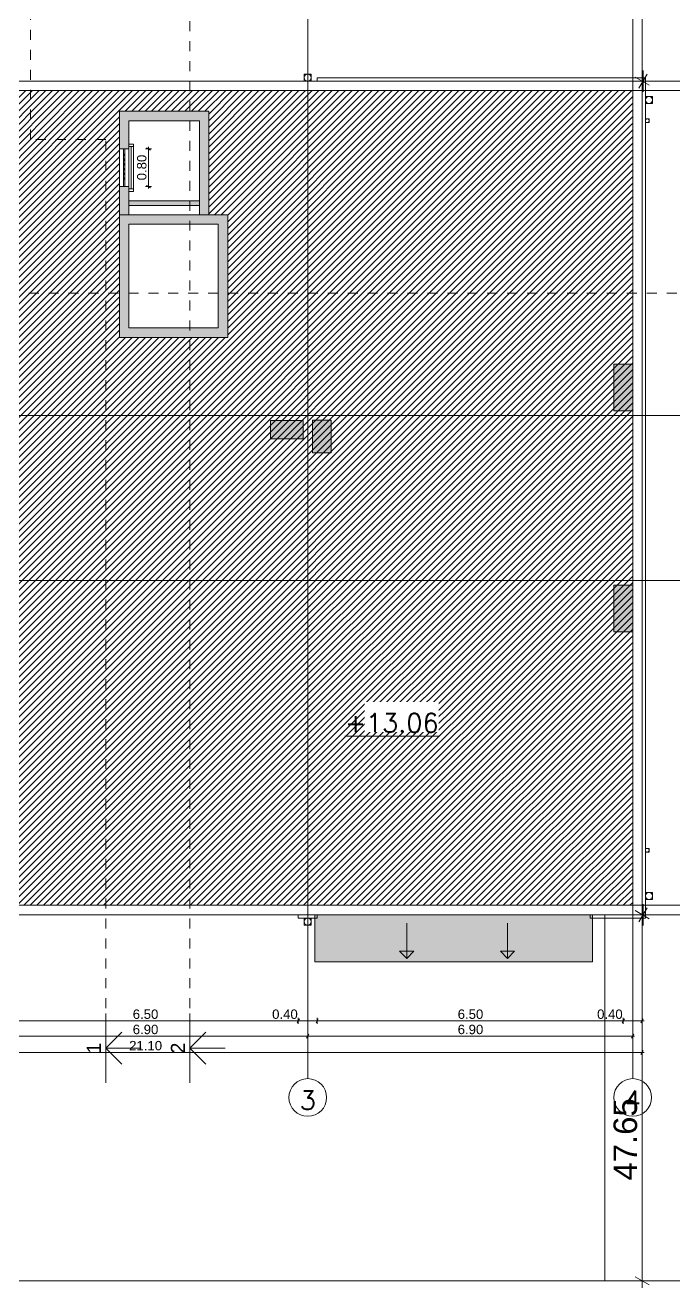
# Model space of a CAD drawing. Header units: millimetres. Extents: x 476571643 to 477489869, y 4620928210 to 4621294454.
# Drawn here: x 477224703 to 477238473, y 4621206297 to 4621233104 of the extents above; entities that cross this region are included whole.
import ezdxf

# ---------------------------------------------------------------- set-up
doc = ezdxf.new("R2010")
doc.units = ezdxf.units.MM
doc.header["$MEASUREMENT"] = 0
doc.set_wipeout_variables(frame=1)
doc.linetypes.add('Dashed', pattern=[423.333333, 211.666667, -211.666667])
doc.linetypes.add('Wipeout_Contour', pattern=[1000, 0, -1000])
for name, color, linetype, lineweight in [('0_Pen_No__42_Pen_No__250_Pen_No__5', 5, 'Continuous', 0), ('0_Pen_No__7_Pen_No__250', 7, 'Continuous', 0), ('0_Pen_No__7_Pen_No__4', 7, 'Continuous', 0), ('2D Drafting - General_Pen_No__1_Pen_No__7', 7, 'Continuous', 0), ('2D Drafting - General_Pen_No__250_Pen_No__152', 152, 'Continuous', 0), ('2D Drafting - General_Pen_No__250_Pen_No__7_Pen_No__7', 7, 'Continuous', 0), ('Annotation - Text_Pen_No__7_Pen_No__5', 5, 'Continuous', 0), ('Drawing & Figure_Pen_No__7', 7, 'Continuous', 0), ('G-Anno-Nplt_Pen_No__4', 7, 'Continuous', 0), ('G-Anno-Nplt_Pen_No__8', 8, 'Continuous', 0), ('gegmebi_Pen_No__7_Pen_No__7', 7, 'Continuous', 0), ('New_._Pen_No__1', 1, 'Continuous', 0), ('New_2D Drafting - General_Pen_No__250_Pen_No__250', 7, 'Continuous', 0), ('New_2D Drafting - General_Pen_No__250_Pen_No__7', 7, 'Continuous', 0), ('New_2D Drafting - General_Pen_No__30_Pen_No__9_Pen_No__9_Pen_No__7', 7, 'Continuous', 0), ('New_reg_nak_Pen_No__7', 7, 'Continuous', 0), ('New_shenobebi_Pen_No__1', 1, 'Continuous', 0), ('New_shenobebi_Pen_No__7', 7, 'Continuous', 0), ('New_Structural - Bearing_Pen_No__1', 1, 'Continuous', 0), ('zoma_Pen_No__1', 1, 'Continuous', 0), ('zoma_Pen_No__142', 142, 'Continuous', 0), ('zoma_Pen_No__1_Pen_No__1', 1, 'Continuous', 0), ('zoma_Pen_No__5_Pen_No__5', 5, 'Continuous', 0)]:
    doc.layers.add(name, color=color, linetype=linetype, lineweight=lineweight)
doc.layers.add('0_Pen_No__7_Pen_No__252', color=7, linetype='Continuous', lineweight=0, true_color=0x666666)
doc.layers.add('zoma', color=7, linetype='Continuous')
doc.styles.add('GENERATED_STYLE_1', font='arial.ttf')
doc.styles.add('GENERATED_STYLE_2', font='arial.ttf')
doc.linetypes.add('Break', pattern='A,0,[1,a-5 saxl бѓ’бѓђбѓ¦бѓ”бѓ‘бѓ”бѓ‘бѓ\x98_1.Shx,S=15.679026,R=0,X=0,Y=0],-1975.557214,0', length=1975.557214)
doc.dimstyles.new('GENERATED_STYLE__11', dxfattribs={"dimtxt": 500, "dimasz": 228, "dimexe": 0.18, "dimexo": 3, "dimgap": 0.09, "dimtad": 1, "dimlfac": 0.001, "dimzin": 0, "dimdsep": 46, "dimtxsty": 'GENERATED_STYLE_2', "dimblk": 'ARROWHEAD_2', "dimblk1": 'ARROWHEAD_2', "dimblk2": 'ARROWHEAD_2', "dimcen": 0.09, "dimclrd": 1, "dimclre": 1, "dimclrt": 1, "dimadec": 0, "dimazin": 0, "dimtfac": 1, "dimtdec": 4, "dimtmove": 2, "dimatfit": 3, "dimfxl": 1, "dimtolj": 1, "dimtzin": 0, "dimarcsym": 0})
doc.dimstyles.new('GENERATED_STYLE__12', dxfattribs={"dimtxt": 500, "dimasz": 228, "dimexe": 0.18, "dimexo": 3, "dimgap": 0.09, "dimtad": 1, "dimtih": 1, "dimtoh": 1, "dimlfac": 0.001, "dimzin": 0, "dimdsep": 46, "dimtxsty": 'GENERATED_STYLE_2', "dimblk": 'ARROWHEAD_2', "dimblk1": 'ARROWHEAD_2', "dimblk2": 'ARROWHEAD_2', "dimcen": 0.09, "dimclrd": 1, "dimclre": 1, "dimclrt": 1, "dimadec": 0, "dimazin": 0, "dimtfac": 1, "dimtdec": 4, "dimtmove": 2, "dimatfit": 3, "dimfxl": 1, "dimtolj": 1, "dimtzin": 0, "dimarcsym": 0})
doc.dimstyles.new('GENERATED_STYLE__13', dxfattribs={"dimtxt": 500, "dimasz": 228, "dimexe": 0.18, "dimexo": 3, "dimgap": 0.09, "dimtad": 1, "dimlfac": 0.001, "dimzin": 0, "dimdsep": 46, "dimtxsty": 'GENERATED_STYLE_2', "dimblk": 'ARROWHEAD_2', "dimblk1": 'ARROWHEAD_2', "dimblk2": 'ARROWHEAD_2', "dimcen": 0.09, "dimclrd": 1, "dimclre": 1, "dimclrt": 1, "dimadec": 0, "dimazin": 0, "dimtfac": 1, "dimtdec": 4, "dimtmove": 0, "dimatfit": 3, "dimfxl": 1, "dimtolj": 1, "dimtzin": 0, "dimarcsym": 0})
doc.dimstyles.new('GENERATED_STYLE__3', dxfattribs={"dimtxt": 200, "dimasz": 64.421331, "dimexe": 0.18, "dimexo": 3, "dimgap": 0.09, "dimtad": 1, "dimtih": 1, "dimtoh": 1, "dimlfac": 0.001, "dimzin": 0, "dimdsep": 46, "dimtxsty": 'GENERATED_STYLE_2', "dimblk": 'ARROWHEAD_2', "dimblk1": 'ARROWHEAD_2', "dimblk2": 'ARROWHEAD_2', "dimcen": 0.09, "dimclrd": 142, "dimclre": 142, "dimclrt": 142, "dimadec": 0, "dimazin": 0, "dimtfac": 1, "dimtdec": 4, "dimtmove": 0, "dimatfit": 3, "dimfxl": 1, "dimtolj": 1, "dimtzin": 0, "dimarcsym": 0})
doc.dimstyles.new('GENERATED_STYLE__7', dxfattribs={"dimtxt": 200, "dimasz": 64.421331, "dimexe": 0.18, "dimexo": 3, "dimgap": 0.09, "dimtad": 1, "dimlfac": 0.001, "dimzin": 0, "dimdsep": 46, "dimtxsty": 'GENERATED_STYLE_2', "dimblk": 'ARROWHEAD_2', "dimblk1": 'ARROWHEAD_2', "dimblk2": 'ARROWHEAD_2', "dimcen": 0.09, "dimclrd": 142, "dimclre": 142, "dimclrt": 142, "dimadec": 0, "dimazin": 0, "dimtfac": 1, "dimtdec": 4, "dimtmove": 0, "dimatfit": 3, "dimfxl": 1, "dimtolj": 1, "dimtzin": 0, "dimarcsym": 0})

# ---------------------------------------------------------------- blocks, each defined once
blk = doc.blocks.new('*D1411', base_point=(476844527, 4621385791))
at = {"layer": 'zoma_Pen_No__1', "color": 1, "linetype": 'Continuous', "lineweight": 0, "transparency": 16777216}
for p, q in [((477238026, 4621214217), (477237576, 4621214217)), ((477237951, 4621214131), (477237651, 4621214304)), ((477237801, 4621214217), (477237801, 4621214364)), ((477237801, 4621206444), (477237801, 4621214217)), ((477238026, 4621206444), (477237576, 4621206444)), ((477237651, 4621206530), (477237951, 4621206357)), ((477237801, 4621206297), (477237801, 4621206444))]:
    blk.add_line(p, q, dxfattribs=at)
at = {"layer": 'zoma_Pen_No__1', "color": 1, "lineweight": 0, "transparency": 16777216, "insert": (477237701, 4621208573), "char_height": 500, "attachment_point": 7, "rotation": 90, "style": 'GENERATED_STYLE_2'}
blk.add_mtext('\\A1;{\\pql;\\fArial CYR|b0|i0|c204|p34;47.65}', dxfattribs=at)
blk = doc.blocks.new('ARROWHEAD_2')
at = {"color": 0, "linetype": 'Continuous', "lineweight": 0}
for p, q in [((0, 0), (-1, 0)), ((-0.38, -0.66), (0.38, 0.66))]:
    blk.add_line(p, q, dxfattribs=at)
blk = doc.blocks.new('*D1415', base_point=(476844527, 4621385791))
at = {"layer": 'zoma_Pen_No__1', "color": 1, "linetype": 'Continuous', "lineweight": 0, "transparency": 16777216}
for p, q in [((477238026, 4621244713), (477237576, 4621244713)), ((477237951, 4621244626), (477237651, 4621244800)), ((477237801, 4621244713), (477237801, 4621244860)), ((477237801, 4621231917), (477237801, 4621244713)), ((477238026, 4621231917), (477237576, 4621231917)), ((477237651, 4621232004), (477237951, 4621231831)), ((477237801, 4621231771), (477237801, 4621231917))]:
    blk.add_line(p, q, dxfattribs=at)
at = {"layer": 'zoma_Pen_No__1', "color": 1, "lineweight": 0, "transparency": 16777216, "insert": (477237701, 4621237460), "char_height": 500, "attachment_point": 7, "rotation": 90, "style": 'GENERATED_STYLE_2'}
blk.add_mtext('\\A1;{\\pql;\\fArial CYR|b0|i0|c204|p34;12.79}', dxfattribs=at)
blk = doc.blocks.new('*D1430', base_point=(476844527, 4621385791))
at = {"layer": 'zoma_Pen_No__142', "color": 142, "linetype": 'Continuous', "lineweight": 0, "transparency": 16777216}
for p, q in [((477240445, 4621231917), (477240317, 4621231917)), ((477240423, 4621231893), (477240339, 4621231942)), ((477240381, 4621214217), (477240381, 4621231917)), ((477240445, 4621214217), (477240317, 4621214217)), ((477240339, 4621214242), (477240423, 4621214193)), ((477240381, 4621214176), (477240381, 4621214217))]:
    blk.add_line(p, q, dxfattribs=at)
at = {"layer": 'zoma_Pen_No__142', "color": 142, "lineweight": 0, "transparency": 16777216, "insert": (477240341, 4621222725), "char_height": 200, "attachment_point": 7, "rotation": 90, "style": 'GENERATED_STYLE_2'}
blk.add_mtext('\\A1;{\\pql;\\fArial CYR|b0|i0|c204|p34;17.70}', dxfattribs=at)
blk = doc.blocks.new('*D1431', base_point=(476844527, 4621385791))
at = {"layer": 'zoma_Pen_No__142', "color": 142, "linetype": 'Continuous', "lineweight": 0, "transparency": 16777216}
for p, q in [((477240445, 4621231917), (477240317, 4621231917)), ((477240423, 4621231893), (477240339, 4621231942)), ((477240381, 4621231917), (477240381, 4621231959))]:
    blk.add_line(p, q, dxfattribs=at)
blk = doc.blocks.new('*D1435', base_point=(476844527, 4621385791))
at = {"layer": 'zoma_Pen_No__142', "color": 142, "linetype": 'Continuous', "lineweight": 0, "transparency": 16777216}
for p, q in [((477224026, 4621234178), (477223977, 4621234094)), ((477224001, 4621234072), (477224001, 4621234199)), ((477224001, 4621234136), (477230501, 4621234136)), ((477230526, 4621234178), (477230477, 4621234094)), ((477230501, 4621234072), (477230501, 4621234199))]:
    blk.add_line(p, q, dxfattribs=at)
at = {"layer": 'zoma_Pen_No__142', "color": 142, "lineweight": 0, "transparency": 16777216, "char_height": 200, "attachment_point": 7, "style": 'GENERATED_STYLE_2'}
for s, insert in [('\\A1;{\\pql;\\fArial CYR|b0|i0|c204|p34;6.50}', (477226985, 4621234176)), ('\\A1;{\\pql;\\fArial CYR|b0|i0|c204|p34;0.40}', (477229945, 4621234176))]:
    blk.add_mtext(s, dxfattribs=dict(at, insert=insert))
blk = doc.blocks.new('*D1436', base_point=(476844527, 4621385791))
at = {"layer": 'zoma_Pen_No__142', "color": 142, "linetype": 'Continuous', "lineweight": 0, "transparency": 16777216}
for p, q in [((477230526, 4621234178), (477230477, 4621234094)), ((477230501, 4621234072), (477230501, 4621234199)), ((477230501, 4621234136), (477230901, 4621234136)), ((477230926, 4621234178), (477230877, 4621234094)), ((477230901, 4621234072), (477230901, 4621234199))]:
    blk.add_line(p, q, dxfattribs=at)
blk = doc.blocks.new('*D1437', base_point=(476844527, 4621385791))
at = {"layer": 'zoma_Pen_No__142', "color": 142, "linetype": 'Continuous', "lineweight": 0, "transparency": 16777216}
for p, q in [((477230926, 4621234178), (477230877, 4621234094)), ((477230901, 4621234072), (477230901, 4621234199)), ((477230901, 4621234136), (477237401, 4621234136)), ((477237426, 4621234178), (477237377, 4621234094)), ((477237401, 4621234072), (477237401, 4621234199))]:
    blk.add_line(p, q, dxfattribs=at)
at = {"layer": 'zoma_Pen_No__142', "color": 142, "lineweight": 0, "transparency": 16777216, "char_height": 200, "attachment_point": 7, "style": 'GENERATED_STYLE_2'}
for s, insert in [('\\A1;{\\pql;\\fArial CYR|b0|i0|c204|p34;6.50}', (477233885, 4621234176)), ('\\A1;{\\pql;\\fArial CYR|b0|i0|c204|p34;0.40}', (477236845, 4621234176))]:
    blk.add_mtext(s, dxfattribs=dict(at, insert=insert))
blk = doc.blocks.new('*D1438', base_point=(476844527, 4621385791))
at = {"layer": 'zoma_Pen_No__142', "color": 142, "linetype": 'Continuous', "lineweight": 0, "transparency": 16777216}
for p, q in [((477237426, 4621234178), (477237377, 4621234094)), ((477237401, 4621234072), (477237401, 4621234199)), ((477237401, 4621234136), (477237801, 4621234136)), ((477237777, 4621234094), (477237826, 4621234178)), ((477237801, 4621234072), (477237801, 4621234199)), ((477237801, 4621234136), (477237843, 4621234136))]:
    blk.add_line(p, q, dxfattribs=at)
blk = doc.blocks.new('*D1442', base_point=(476844527, 4621385791))
at = {"layer": 'zoma_Pen_No__142', "color": 142, "linetype": 'Continuous', "lineweight": 0, "transparency": 16777216}
for p, q in [((477216660, 4621234884), (477216701, 4621234884)), ((477216726, 4621234926), (477216677, 4621234841)), ((477216701, 4621234820), (477216701, 4621234947)), ((477216701, 4621234884), (477237801, 4621234884)), ((477237777, 4621234841), (477237826, 4621234926)), ((477237801, 4621234820), (477237801, 4621234947)), ((477237801, 4621234884), (477237843, 4621234884))]:
    blk.add_line(p, q, dxfattribs=at)
at = {"layer": 'zoma_Pen_No__142', "color": 142, "lineweight": 0, "transparency": 16777216, "insert": (477226909, 4621234924), "char_height": 200, "attachment_point": 7, "style": 'GENERATED_STYLE_2'}
blk.add_mtext('\\A1;{\\pql;\\fArial CYR|b0|i0|c204|p34;21.10}', dxfattribs=at)
blk = doc.blocks.new('*D1446', base_point=(476844527, 4621385791))
at = {"layer": 'zoma_Pen_No__142', "color": 142, "linetype": 'Continuous', "lineweight": 0, "transparency": 16777216}
for p, q in [((477224026, 4621212006), (477223977, 4621211921)), ((477224001, 4621211900), (477224001, 4621212027)), ((477230526, 4621212006), (477230477, 4621211921)), ((477230501, 4621211900), (477230501, 4621212027)), ((477224001, 4621211963), (477230501, 4621211963))]:
    blk.add_line(p, q, dxfattribs=at)
at = {"layer": 'zoma_Pen_No__142', "color": 142, "lineweight": 0, "transparency": 16777216, "char_height": 200, "attachment_point": 7, "style": 'GENERATED_STYLE_2'}
for s, insert in [('\\A1;{\\pql;\\fArial CYR|b0|i0|c204|p34;6.50}', (477226985, 4621212003)), ('\\A1;{\\pql;\\fArial CYR|b0|i0|c204|p34;0.40}', (477229945, 4621212003))]:
    blk.add_mtext(s, dxfattribs=dict(at, insert=insert))
blk = doc.blocks.new('*D1447', base_point=(476844527, 4621385791))
at = {"layer": 'zoma_Pen_No__142', "color": 142, "linetype": 'Continuous', "lineweight": 0, "transparency": 16777216}
for p, q in [((477230526, 4621212006), (477230477, 4621211921)), ((477230501, 4621211900), (477230501, 4621212027)), ((477230926, 4621212006), (477230877, 4621211921)), ((477230901, 4621211900), (477230901, 4621212027)), ((477230501, 4621211963), (477230901, 4621211963))]:
    blk.add_line(p, q, dxfattribs=at)
blk = doc.blocks.new('*D1448', base_point=(476844527, 4621385791))
at = {"layer": 'zoma_Pen_No__142', "color": 142, "linetype": 'Continuous', "lineweight": 0, "transparency": 16777216}
for p, q in [((477230926, 4621212006), (477230877, 4621211921)), ((477230901, 4621211900), (477230901, 4621212027)), ((477237426, 4621212006), (477237377, 4621211921)), ((477237401, 4621211900), (477237401, 4621212027)), ((477230901, 4621211963), (477237401, 4621211963))]:
    blk.add_line(p, q, dxfattribs=at)
at = {"layer": 'zoma_Pen_No__142', "color": 142, "lineweight": 0, "transparency": 16777216, "char_height": 200, "attachment_point": 7, "style": 'GENERATED_STYLE_2'}
for s, insert in [('\\A1;{\\pql;\\fArial CYR|b0|i0|c204|p34;6.50}', (477233885, 4621212003)), ('\\A1;{\\pql;\\fArial CYR|b0|i0|c204|p34;0.40}', (477236845, 4621212003))]:
    blk.add_mtext(s, dxfattribs=dict(at, insert=insert))
blk = doc.blocks.new('*D1449', base_point=(476844527, 4621385791))
at = {"layer": 'zoma_Pen_No__142', "color": 142, "linetype": 'Continuous', "lineweight": 0, "transparency": 16777216}
for p, q in [((477237426, 4621212006), (477237377, 4621211921)), ((477237401, 4621211900), (477237401, 4621212027)), ((477237777, 4621211921), (477237826, 4621212006)), ((477237801, 4621211900), (477237801, 4621212027)), ((477237401, 4621211963), (477237801, 4621211963)), ((477237801, 4621211963), (477237843, 4621211963))]:
    blk.add_line(p, q, dxfattribs=at)
blk = doc.blocks.new('*D1451', base_point=(476844527, 4621385791))
at = {"layer": 'zoma_Pen_No__142', "color": 142, "linetype": 'Continuous', "lineweight": 0, "transparency": 16777216}
for p, q in [((477223826, 4621211681), (477223777, 4621211596)), ((477223801, 4621211575), (477223801, 4621211702)), ((477223801, 4621211639), (477230701, 4621211639)), ((477230726, 4621211681), (477230677, 4621211596)), ((477230701, 4621211575), (477230701, 4621211702))]:
    blk.add_line(p, q, dxfattribs=at)
at = {"layer": 'zoma_Pen_No__142', "color": 142, "lineweight": 0, "transparency": 16777216, "insert": (477226985, 4621211679), "char_height": 200, "attachment_point": 7, "style": 'GENERATED_STYLE_2'}
blk.add_mtext('\\A1;{\\pql;\\fArial CYR|b0|i0|c204|p34;6.90}', dxfattribs=at)
blk = doc.blocks.new('*D1452', base_point=(476844527, 4621385791))
at = {"layer": 'zoma_Pen_No__142', "color": 142, "linetype": 'Continuous', "lineweight": 0, "transparency": 16777216}
for p, q in [((477230726, 4621211681), (477230677, 4621211596)), ((477230701, 4621211575), (477230701, 4621211702)), ((477230701, 4621211639), (477237601, 4621211639)), ((477237577, 4621211596), (477237626, 4621211681)), ((477237601, 4621211575), (477237601, 4621211702)), ((477237601, 4621211639), (477237643, 4621211639))]:
    blk.add_line(p, q, dxfattribs=at)
at = {"layer": 'zoma_Pen_No__142', "color": 142, "lineweight": 0, "transparency": 16777216, "insert": (477233885, 4621211679), "char_height": 200, "attachment_point": 7, "style": 'GENERATED_STYLE_2'}
blk.add_mtext('\\A1;{\\pql;\\fArial CYR|b0|i0|c204|p34;6.90}', dxfattribs=at)
blk = doc.blocks.new('*D1453', base_point=(476844527, 4621385791))
at = {"layer": 'zoma_Pen_No__142', "color": 142, "linetype": 'Continuous', "lineweight": 0, "transparency": 16777216}
for p, q in [((477216660, 4621211295), (477216701, 4621211295)), ((477216726, 4621211337), (477216677, 4621211252)), ((477216701, 4621211231), (477216701, 4621211358)), ((477216701, 4621211295), (477237801, 4621211295)), ((477237777, 4621211252), (477237826, 4621211337)), ((477237801, 4621211231), (477237801, 4621211358)), ((477237801, 4621211295), (477237843, 4621211295))]:
    blk.add_line(p, q, dxfattribs=at)
at = {"layer": 'zoma_Pen_No__142', "color": 142, "lineweight": 0, "transparency": 16777216, "insert": (477226909, 4621211335), "char_height": 200, "attachment_point": 7, "style": 'GENERATED_STYLE_2'}
blk.add_mtext('\\A1;{\\pql;\\fArial CYR|b0|i0|c204|p34;21.10}', dxfattribs=at)
blk = doc.blocks.new('*D1454', base_point=(476844527, 4621385791))
at = {"layer": 'zoma_Pen_No__142', "color": 142, "linetype": 'Continuous', "lineweight": 0, "transparency": 16777216}
for p, q in [((477227361, 4621230453), (477227276, 4621230502)), ((477227318, 4621230477), (477227318, 4621230519)), ((477227382, 4621230477), (477227255, 4621230477)), ((477227318, 4621229677), (477227318, 4621230477)), ((477227276, 4621229702), (477227361, 4621229653)), ((477227382, 4621229677), (477227255, 4621229677)), ((477227318, 4621229636), (477227318, 4621229677))]:
    blk.add_line(p, q, dxfattribs=at)
at = {"layer": 'zoma_Pen_No__142', "color": 142, "lineweight": 0, "transparency": 16777216, "insert": (477227278, 4621229811), "char_height": 200, "attachment_point": 7, "rotation": 90, "style": 'GENERATED_STYLE_2'}
blk.add_mtext('\\A1;{\\pql;\\fArial CYR|b0|i0|c204|p34;0.80}', dxfattribs=at)
blk = doc.blocks.new('*D1662', base_point=(476844527, 4621385791))
at = {"layer": 'zoma_Pen_No__1', "color": 1, "linetype": 'Continuous', "lineweight": 0, "transparency": 16777216}
for p, q in [((477237821, 4621231692), (477237821, 4621232142)), ((477256811, 4621231692), (477256811, 4621232142)), ((477237675, 4621231917), (477237821, 4621231917)), ((477237908, 4621232067), (477237735, 4621231767)), ((477237821, 4621231917), (477256811, 4621231917)), ((477256725, 4621231767), (477256898, 4621232067)), ((477256811, 4621231917), (477256958, 4621231917))]:
    blk.add_line(p, q, dxfattribs=at)
at = {"layer": 'zoma_Pen_No__1', "color": 1, "lineweight": 0, "transparency": 16777216, "insert": (477247711, 4621232017), "char_height": 500, "attachment_point": 7, "style": 'GENERATED_STYLE_2'}
blk.add_mtext('\\A1;{\\pql;\\fArial CYR|b0|i0|c204|p34;18.99}', dxfattribs=at)
blk = doc.blocks.new('*D1663', base_point=(476844527, 4621385791))
at = {"layer": 'zoma_Pen_No__1', "color": 1, "linetype": 'Continuous', "lineweight": 0, "transparency": 16777216}
for p, q in [((477237821, 4621213992), (477237821, 4621214442)), ((477256819, 4621213992), (477256819, 4621214442)), ((477237675, 4621214217), (477237821, 4621214217)), ((477237908, 4621214367), (477237735, 4621214067)), ((477237821, 4621214217), (477256819, 4621214217)), ((477256732, 4621214067), (477256905, 4621214367)), ((477256819, 4621214217), (477256965, 4621214217))]:
    blk.add_line(p, q, dxfattribs=at)
at = {"layer": 'zoma_Pen_No__1', "color": 1, "lineweight": 0, "transparency": 16777216, "insert": (477247715, 4621214317), "char_height": 500, "attachment_point": 7, "style": 'GENERATED_STYLE_2'}
blk.add_mtext('\\A1;{\\pql;\\fArial CYR|b0|i0|c204|p34;19.00}', dxfattribs=at)

msp = doc.modelspace()

# ---------------------------------------------------------------- hatches: boundary and pattern name
at = {"layer": '0_Pen_No__7_Pen_No__252', "linetype": 'Continuous', "lineweight": 0, "true_color": 0x666666}
h = msp.add_hatch(dxfattribs=at)
h.set_pattern_fill('COMMON_BRICK', color=251, style=0, pattern_type=2)
h.set_pattern_definition([(225, (477247046.8, 4621237502.05), (-70.71068, 70.71068), [])])
h.paths.add_polyline_path([(477216901.116, 4621231717.238), (477216901.116, 4621214417.238), (477237601.121, 4621214417.238), (477237601.121, 4621231717.238)])
h.paths.add_polyline_path([(477226701.225, 4621226477.166), (477226701.225, 4621229077.118), (477226701.225, 4621231277.118), (477228601.225, 4621231277.118), (477228601.225, 4621229077.118), (477229001.225, 4621229077.118), (477229001.225, 4621226477.166)], flags=0)
at = {"layer": '2D Drafting - General_Pen_No__250_Pen_No__152', "linetype": 'Continuous', "lineweight": 0}
h = msp.add_hatch(color=152, dxfattribs=at)
h.paths.add_polyline_path([(477226701.225, 4621226477.118), (477226701.225, 4621226677.04), (477226701.225, 4621229077.118), (477226901.248, 4621229077.118), (477229001.225, 4621229077.118), (477229001.225, 4621226477.166)])
h.paths.add_polyline_path([(477228801.225, 4621226677.163), (477228801.225, 4621228877.118), (477226901.248, 4621228877.118), (477226901.248, 4621226677.052)], flags=0)
at = {"layer": '2D Drafting - General_Pen_No__250_Pen_No__7_Pen_No__7', "linetype": 'Continuous', "lineweight": 0}
for points in [[(477226701.225, 4621230477.118), (477226901.225, 4621230477.118), (477226901.225, 4621231077.118), (477228401.225, 4621231077.118), (477228401.225, 4621229077.118), (477228601.225, 4621229077.118), (477228601.225, 4621231277.118), (477226701.225, 4621231277.118)], [(477226701.225, 4621229677.118), (477226901.225, 4621229677.118), (477226901.225, 4621229077.118), (477226701.225, 4621229077.118)]]:
    msp.add_hatch(color=7, dxfattribs=at).paths.add_polyline_path(points)
at = {"layer": 'G-Anno-Nplt_Pen_No__8', "linetype": 'Continuous', "lineweight": 0, "true_color": 0xb9b9b9}
msp.add_hatch(color=9, dxfattribs=at).paths.add_polyline_path([(477236751.121, 4621213217.292), (477236751.121, 4621214217.24), (477230851.121, 4621214217.24), (477230851.121, 4621213217.292)])
at = {"layer": 'New_2D Drafting - General_Pen_No__250_Pen_No__7', "linetype": 'Continuous', "lineweight": 0}
for points in [[(477237201.444, 4621224917.244), (477237201.444, 4621225907.431), (477237601.116, 4621225907.431), (477237601.116, 4621224917.244)], [(477230601.116, 4621224711.752), (477230601.116, 4621224320.501), (477229910.928, 4621224320.501), (477229910.928, 4621224711.752)], [(477230801.116, 4621224027.056), (477230801.116, 4621224717.243), (477231200.787, 4621224717.243), (477231200.787, 4621224027.056)], [(477237201.116, 4621220227.056), (477237201.116, 4621221217.243), (477237600.787, 4621221217.243), (477237600.787, 4621220227.056)]]:
    msp.add_hatch(color=7, dxfattribs=at).paths.add_polyline_path(points)
at = {"layer": 'New_2D Drafting - General_Pen_No__30_Pen_No__9_Pen_No__9_Pen_No__7', "linetype": 'Continuous', "lineweight": 0}
msp.add_hatch(color=7, dxfattribs=at).paths.add_polyline_path([(477226901.225, 4621229377.118), (477228401.225, 4621229377.118), (477228401.225, 4621229277.118), (477226901.225, 4621229277.118)])

# ---------------------------------------------------------------- linework, layer by layer
at = {"layer": '0_Pen_No__42_Pen_No__250_Pen_No__5', "color": 5, "linetype": 'Continuous', "lineweight": 0}
for centre in [(477230701.121, 4621210337.347), (477230701.121, 4621210337.347), (477237601.121, 4621210337.347), (477237601.121, 4621210337.347)]:
    msp.add_circle(centre, 400, dxfattribs=at)
at = {"layer": '0_Pen_No__7_Pen_No__250', "color": 7, "linetype": 'Continuous', "lineweight": 0, "flags": 128}
for points in [[(477226701.225, 4621226477.166), (477229001.225, 4621226477.166), (477229001.225, 4621229077.118), (477226701.225, 4621229077.118)], [(477226901.248, 4621226677.052), (477228801.225, 4621226676.941), (477228801.225, 4621228877.007), (477226901.248, 4621228877.007)], [(477232802.317, 4621214041.012), (477232802.317, 4621213291.012), (477232652.317, 4621213441.012), (477232952.317, 4621213441.012), (477232802.317, 4621213291.012)], [(477234944.433, 4621214041.012), (477234944.433, 4621213291.012), (477234794.433, 4621213441.012), (477235094.433, 4621213441.012), (477234944.433, 4621213291.012)]]:
    msp.add_lwpolyline(points, close=True, dxfattribs=at)
at = {"layer": '0_Pen_No__7_Pen_No__4', "color": 7, "linetype": 'Continuous', "lineweight": 0, "flags": 128}
for points in [[(477216901.116, 4621231717.238), (477216901.116, 4621214417.238), (477237601.121, 4621214417.238), (477237601.121, 4621231717.238)], [(477226701.225, 4621226477.166), (477226701.225, 4621229077.118), (477226701.225, 4621231277.118), (477228601.225, 4621231277.118), (477228601.225, 4621229077.118), (477229001.225, 4621229077.118), (477229001.225, 4621226477.166)]]:
    msp.add_lwpolyline(points, close=True, dxfattribs=at)
at = {"layer": '2D Drafting - General_Pen_No__1_Pen_No__7', "color": 7, "linetype": 'Continuous', "lineweight": 0, "flags": 128}
msp.add_lwpolyline([(477226701.296, 4621229677.118), (477226701.296, 4621230477.118), (477226901.296, 4621230477.118), (477226901.296, 4621229677.118)], close=True, dxfattribs=at)
at = {"layer": '2D Drafting - General_Pen_No__1_Pen_No__7', "color": 7, "linetype": 'Continuous', "lineweight": 0}
for centre, radius in [((477230701.121, 4621231992.237), 75), ((477237946.299, 4621231517.236), 75), ((477237911.293, 4621231077.238), 40), ((477226801.296, 4621230349.95), 15), ((477226801.296, 4621230249.95), 15), ((477226801.296, 4621230149.95), 15), ((477226801.296, 4621230049.95), 15), ((477226801.296, 4621229949.95), 15), ((477226801.296, 4621229849.95), 15), ((477237911.293, 4621215587.237), 40), ((477237946.051, 4621214617.237), 75), ((477230701.121, 4621214072.584), 75)]:
    msp.add_circle(centre, radius, dxfattribs=at)
at = {"layer": '2D Drafting - General_Pen_No__250_Pen_No__7_Pen_No__7', "color": 7, "linetype": 'Continuous', "lineweight": 0, "flags": 128}
for points in [[(477216701.012, 4621231917.24), (477216701.121, 4621214217.24), (477237801.121, 4621214217.24), (477237801.121, 4621231917.24)], [(477216901.116, 4621214417.237), (477237601.121, 4621214417.237), (477237601.121, 4621231717.237), (477216901.116, 4621231717.237)], [(477226701.225, 4621230477.118), (477226901.225, 4621230477.118), (477226901.225, 4621231077.118), (477228401.225, 4621231077.118), (477228401.225, 4621229077.118), (477228601.225, 4621229077.118), (477228601.225, 4621231277.118), (477226701.225, 4621231277.118)], [(477226701.225, 4621229677.118), (477226901.225, 4621229677.118), (477226901.225, 4621229077.118), (477226701.225, 4621229077.118)]]:
    msp.add_lwpolyline(points, close=True, dxfattribs=at)
at = {"layer": 'Drawing & Figure_Pen_No__7', "color": 7, "linetype": 'Continuous', "lineweight": 0}
for p, q in [((477226786.296, 4621230477.118), (477226786.296, 4621229677.118)), ((477226816.296, 4621229677.118), (477226816.296, 4621230477.118))]:
    msp.add_line(p, q, dxfattribs=at)
at = {"layer": 'G-Anno-Nplt_Pen_No__4', "color": 7, "linetype": 'Continuous', "lineweight": 0, "flags": 128}
msp.add_lwpolyline([(477236751.121, 4621213217.292), (477236751.121, 4621214217.24), (477230851.121, 4621214217.24), (477230851.121, 4621213217.292)], close=True, dxfattribs=at)
at = {"layer": 'gegmebi_Pen_No__7_Pen_No__7', "color": 7, "linetype": 'Continuous', "lineweight": 0}
for p, q in [((477230626.121, 4621231917.237), (477230626.121, 4621232067.237)), ((477230626.121, 4621232067.237), (477230776.121, 4621232067.237)), ((477230776.121, 4621231917.237), (477230626.121, 4621231917.237)), ((477230776.121, 4621232067.237), (477230776.121, 4621231917.237)), ((477238021.299, 4621231592.236), (477237871.299, 4621231592.236)), ((477237871.299, 4621231592.236), (477237871.299, 4621231442.236)), ((477238021.299, 4621231442.236), (477238021.299, 4621231592.236)), ((477237871.299, 4621231442.236), (477238021.299, 4621231442.236)), ((477237871.293, 4621231037.238), (477237871.293, 4621231117.238)), ((477237871.293, 4621231117.238), (477237951.293, 4621231117.238)), ((477237951.293, 4621231037.238), (477237871.293, 4621231037.238)), ((477237951.293, 4621231117.238), (477237951.293, 4621231037.238)), ((477237871.293, 4621215547.237), (477237871.293, 4621215627.237)), ((477237871.293, 4621215627.237), (477237951.293, 4621215627.237)), ((477237951.293, 4621215547.237), (477237871.293, 4621215547.237)), ((477237951.293, 4621215627.237), (477237951.293, 4621215547.237)), ((477238021.051, 4621214692.237), (477237871.051, 4621214692.237)), ((477237871.051, 4621214692.237), (477237871.051, 4621214542.237)), ((477238021.051, 4621214542.237), (477238021.051, 4621214692.237)), ((477237871.051, 4621214542.237), (477238021.051, 4621214542.237)), ((477230626.121, 4621213997.584), (477230626.121, 4621214147.584)), ((477230626.121, 4621214147.584), (477230776.121, 4621214147.584)), ((477230776.121, 4621214147.584), (477230776.121, 4621213997.584)), ((477230776.121, 4621213997.584), (477230626.121, 4621213997.584))]:
    msp.add_line(p, q, dxfattribs=at)
at = {"layer": 'New_2D Drafting - General_Pen_No__250_Pen_No__250', "color": 7, "linetype": 'Continuous', "lineweight": 0, "flags": 128}
for points in [[(477237201.444, 4621224917.244), (477237201.444, 4621225907.431), (477237601.116, 4621225907.431), (477237601.116, 4621224917.244)], [(477230601.116, 4621224711.752), (477230601.116, 4621224320.501), (477229910.928, 4621224320.501), (477229910.928, 4621224711.752)], [(477230801.116, 4621224027.056), (477230801.116, 4621224717.243), (477231200.787, 4621224717.243), (477231200.787, 4621224027.056)], [(477237201.116, 4621220227.056), (477237201.116, 4621221217.243), (477237600.787, 4621221217.243), (477237600.787, 4621220227.056)]]:
    msp.add_lwpolyline(points, close=True, dxfattribs=at)
at = {"layer": 'New_2D Drafting - General_Pen_No__30_Pen_No__9_Pen_No__9_Pen_No__7', "color": 7, "linetype": 'Continuous', "lineweight": 0, "flags": 128}
msp.add_lwpolyline([(477226901.225, 4621229377.118), (477228401.225, 4621229377.118), (477228401.225, 4621229277.118), (477226901.225, 4621229277.118)], close=True, dxfattribs=at)
at = {"layer": 'New_reg_nak_Pen_No__7', "color": 7, "linetype": 'Continuous', "lineweight": 0, "flags": 128}
for points in [[(477230901.121, 4621231917.237), (477230901.121, 4621231987.237), (477237871.122, 4621231987.237), (477237870.86, 4621214147.237), (477237801.121, 4621214147.237), (477236701.12, 4621214147.237), (477236701.12, 4621214217.237)], [(477230501.121, 4621214217.244), (477230501.121, 4621214147.584), (477230901.121, 4621214147.584), (477230901.121, 4621214217.244)]]:
    msp.add_lwpolyline(points, dxfattribs=at)
at = {"layer": 'New_shenobebi_Pen_No__1', "color": 1, "linetype": 'Dashed', "lineweight": 0}
for points in [[(477226412.242, 4621211385.608), (477226412.242, 4621230677.264), (477224813.769, 4621230677.264), (477224813.769, 4621236214.474)], [(477228197.359, 4621211385.608), (477228197.359, 4621236214.474)], [(477242768.75, 4621227412.94), (477210664.529, 4621227412.94)]]:
    msp.add_lwpolyline(points, dxfattribs=at)
at = {"layer": 'New_shenobebi_Pen_No__1', "color": 1, "linetype": 'Continuous', "lineweight": 0}
for points in [[(477226412.242, 4621210648.734), (477226412.242, 4621212122.481)], [(477228197.359, 4621210648.734), (477228197.359, 4621212122.481)], [(477226412.242, 4621211385.608), (477226753.387, 4621211726.753)], [(477228197.359, 4621211385.608), (477228538.504, 4621211726.753)], [(477226412.242, 4621211385.608), (477227165.239, 4621211385.608)], [(477226412.242, 4621211385.608), (477226753.387, 4621211044.462)], [(477228197.359, 4621211385.608), (477228950.357, 4621211385.608)], [(477228197.359, 4621211385.608), (477228538.504, 4621211044.462)]]:
    msp.add_lwpolyline(points, dxfattribs=at)
at = {"layer": 'New_shenobebi_Pen_No__7', "color": 7, "linetype": 'Dashed', "lineweight": 0}
for points in [[(477226901.296, 4621230527.118), (477226901.296, 4621230577.118), (477227001.296, 4621230577.118), (477227001.296, 4621230527.118)], [(477226901.296, 4621229577.118), (477226901.296, 4621229627.118), (477227001.296, 4621229627.118), (477227001.296, 4621229577.118)]]:
    msp.add_lwpolyline(points, close=True, dxfattribs=at)
at = {"layer": 'New_shenobebi_Pen_No__7', "color": 7, "linetype": 'Continuous', "lineweight": 0}
msp.add_lwpolyline([(477226951.296, 4621229627.118), (477226951.296, 4621230527.118), (477227001.296, 4621230527.118), (477227001.296, 4621229627.118)], close=True, dxfattribs=at)
at = {"layer": 'New_Structural - Bearing_Pen_No__1', "color": 1, "linetype": 'Break', "lineweight": 0}
for p, q in [((477237009.946, 4621206443.858), (477237009.946, 4621214217.243)), ((477203753.78, 4621206443.851), (477256821.719, 4621206443.851))]:
    msp.add_line(p, q, dxfattribs=at)
at = {"layer": 'zoma_Pen_No__5_Pen_No__5', "color": 5, "linetype": 'Continuous', "lineweight": 0}
for p, q in [((477230701.121, 4621235448.153), (477230701.121, 4621210737.347)), ((477237601.121, 4621235448.153), (477237601.121, 4621210737.347)), ((477212820.57, 4621231717.243), (477241673.65, 4621231717.243)), ((477212820.57, 4621224817.243), (477241673.65, 4621224817.243)), ((477212820.57, 4621221317.243), (477241673.65, 4621221317.243)), ((477212820.57, 4621214417.243), (477241673.65, 4621214417.243))]:
    msp.add_line(p, q, dxfattribs=at)

# ---------------------------------------------------------------- texts
at = {"layer": 'Annotation - Text_Pen_No__7_Pen_No__5', "color": 5, "linetype": 'Continuous', "lineweight": 0, "char_height": 400, "attachment_point": 2}
for s, insert in [('\\A1;{\\pqc;\\Ftxt.shx;3}', (477230703.279, 4621210479.642)), ('\\A1;{\\pqc;\\Ftxt.shx;4}', (477237603.279, 4621210479.642))]:
    msp.add_mtext(s, dxfattribs=dict(at, insert=insert))
at = {"layer": 'New_._Pen_No__1', "color": 1, "linetype": 'Continuous', "lineweight": 0, "char_height": 300, "attachment_point": 2, "rotation": 90, "style": 'GENERATED_STYLE_1'}
for s, insert in [('\\A1;{\\pqc;\\fArial|b0|i0|c0|p34;1}', (477226009.384, 4621211385.608)), ('\\A1;{\\pqc;\\fArial|b0|i0|c0|p34;2}', (477227794.501, 4621211385.608))]:
    msp.add_mtext(s, dxfattribs=dict(at, insert=insert))

# ---------------------------------------------------------------- dimensions: what is measured, and where the dimension line sits
at = {"layer": 'zoma', "color": 1, "linetype": 'Continuous', "lineweight": 0}
for base, p1, p2, text, dimstyle, picture, middle in [((477237801.121, 4621244713.046), (477237801.121, 4621231917.243), (477237801.073, 4621244713.046), '12.79', 'GENERATED_STYLE__13', '*D1415', (477237451.121, 4621238300.29)), ((477237801.121, 4621214217.243), (477237801.121, 4621206443.858), (477237801.121, 4621214217.243), '47.65', 'GENERATED_STYLE__11', '*D1411', (477237451.121, 4621209412.896))]:
    dim = msp.add_linear_dim(base=base, p1=p1, p2=p2, angle=90, text=text, dimstyle=dimstyle, dxfattribs=at)
    dim.commit()
    dim.dimension.update_dxf_attribs({"geometry": picture, "text_midpoint": middle, "dimtype": 160, "text_rotation": 90})
at = {"layer": 'zoma', "color": 142, "linetype": 'Continuous', "lineweight": 0}
for base, p1, p2, picture, middle in [((477237801.121, 4621234883.842), (477216701.121, 4621231111.61), (477237801.121, 4621231111.61), '*D1442', (477227245.179, 4621235023.842)), ((477230501.121, 4621234135.914), (477224001.121, 4621230711.613), (477230501.121, 4621230758.663), '*D1435', (477227244.828, 4621234275.914)), ((477230901.121, 4621234135.914), (477230501.121, 4621230758.663), (477230901.121, 4621230711.613), '*D1436', (477230204.273, 4621234275.914)), ((477237401.121, 4621234135.914), (477230901.121, 4621230711.613), (477237401.121, 4621230871.836), '*D1437', (477234144.828, 4621234275.914)), ((477237801.121, 4621234135.914), (477237401.121, 4621230871.836), (477237801.121, 4621230911.613), '*D1438', (477237104.273, 4621234275.914)), ((477237801.121, 4621211294.822), (477216701.121, 4621230924.656), (477237801.121, 4621230924.656), '*D1453', (477227245.179, 4621211434.822)), ((477230501.121, 4621211963.188), (477224001.121, 4621230524.659), (477230501.121, 4621230571.71), '*D1446', (477227244.828, 4621212103.188)), ((477230901.121, 4621211963.188), (477230501.121, 4621230571.71), (477230901.121, 4621230524.659), '*D1447', (477230204.273, 4621212103.188)), ((477237401.121, 4621211963.188), (477230901.121, 4621230524.659), (477237401.121, 4621230684.882), '*D1448', (477234144.828, 4621212103.188)), ((477237801.121, 4621211963.188), (477237401.121, 4621230684.882), (477237801.121, 4621230724.659), '*D1449', (477237104.273, 4621212103.188)), ((477230701.121, 4621211638.572), (477223801.121, 4621212363.803), (477230701.121, 4621212298.002), '*D1451', (477227244.828, 4621211778.572)), ((477237601.121, 4621211638.572), (477230701.121, 4621212298.002), (477237601.121, 4621212056.731), '*D1452', (477234144.828, 4621211778.572))]:
    dim = msp.add_linear_dim(base=base, p1=p1, p2=p2, dimstyle='GENERATED_STYLE__3', dxfattribs=at)
    dim.commit()
    dim.dimension.update_dxf_attribs({"geometry": picture, "text_midpoint": middle, "dimtype": 160})
at = {"layer": 'zoma', "color": 1, "linetype": 'Continuous', "lineweight": 0}
for base, p2, picture, middle in [((477256811.28, 4621231917.237), (477256811.28, 4621232009.051), '*D1662', (477248551.125, 4621232267.237)), ((477256818.544, 4621214217.237), (477256818.544, 4621214219.287), '*D1663', (477248554.757, 4621214567.237))]:
    dim = msp.add_linear_dim(base=base, p1=(477237821.317, 4621231917.234), p2=p2, dimstyle='GENERATED_STYLE__12', dxfattribs=at)
    dim.commit()
    dim.dimension.update_dxf_attribs({"geometry": picture, "text_midpoint": middle, "dimtype": 160})
at = {"layer": 'zoma', "color": 142, "linetype": 'Continuous', "lineweight": 0}
for base, p1, p2, picture, middle in [((477240381.043912172, 4621231917.240560532), (477214556.422066391, 4621231917.240560532), (477216701.12092191, 4621231917.240560532), '*D1431', (477240241.043911576, 4621231910.947563171)), ((477240381.044, 4621231917.241), (477237871.046, 4621214217.243), (477214556.422, 4621231917.241), '*D1430', (477240241.044, 4621223061.3)), ((477227318.475, 4621230477.118), (477226901.296, 4621229677.118), (477226901.296, 4621230477.118), '*D1454', (477227178.475, 4621230070.825))]:
    dim = msp.add_linear_dim(base=base, p1=p1, p2=p2, angle=90, dimstyle='GENERATED_STYLE__7', dxfattribs=at)
    dim.commit()
    dim.dimension.update_dxf_attribs({"geometry": picture, "text_midpoint": middle, "dimtype": 160, "text_rotation": 90})

# ---------------------------------------------------------------- next in the draw order: wipeouts: each hides what was drawn before it
at = {"color": 1, "linetype": 'Wipeout_Contour', "lineweight": 0, "ltscale": 18583179786.75152}
msp.add_wipeout([(477231908.929, 4621218734.213), (477233480.929, 4621218733.829), (477233480.774, 4621218096.328), (477231908.773, 4621218096.712)], dxfattribs=at).dxf.layer = 'zoma_Pen_No__1_Pen_No__1'

# ---------------------------------------------------------------- next in the draw order: texts
at = {"layer": 'zoma_Pen_No__1_Pen_No__1', "color": 1, "linetype": 'Continuous', "lineweight": 0, "insert": (477233480.772, 4621218090.445), "char_height": 400, "attachment_point": 9, "rotation": 359.9860128}
msp.add_mtext('\\A1;{\\pqr;\\Ftxt.shx;\\L\\L+1\\Ftxt.shx;3\\Ftxt.shx;.\\Ftxt.shx;0\\Ftxt.shx;6}', dxfattribs=at)

doc.saveas('drawing.dxf')
